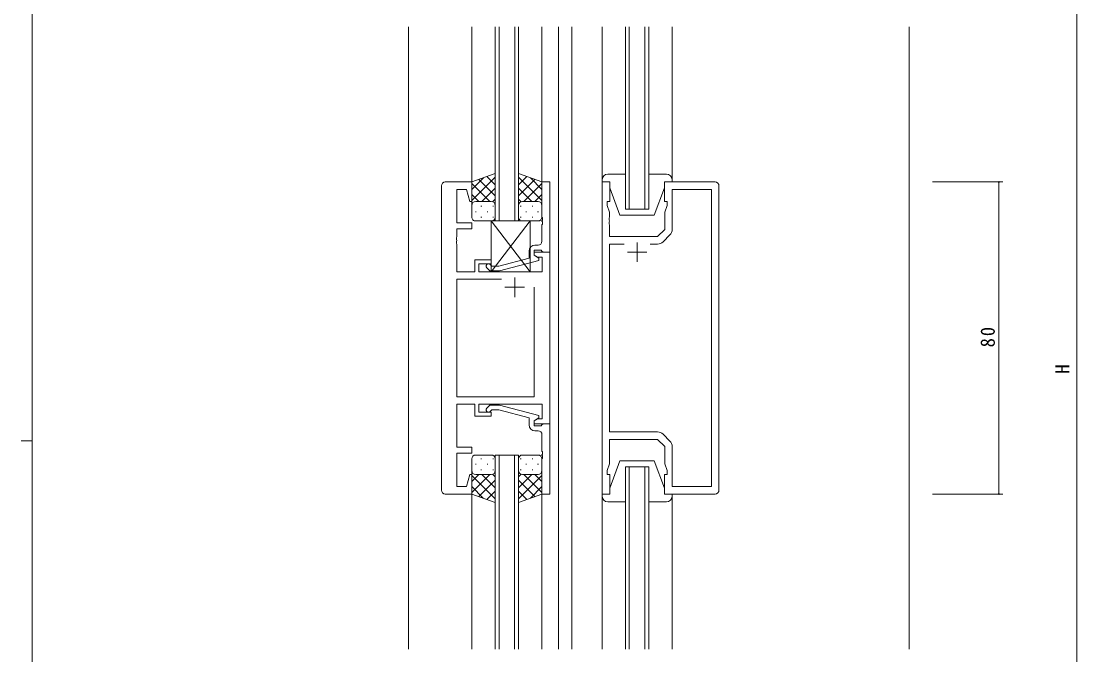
# Model space of a CAD drawing. Units: millimetres on the paper. Extents: x -420 to 373, y -297 to 267.
# Drawn here: x -420.5 to -149.7, y -53 to 109.5 of the extents above; entities that cross this region are included whole.
import ezdxf
from ezdxf.enums import TextEntityAlignment as Align

# ---------------------------------------------------------------- set-up
doc = ezdxf.new("R2010")
doc.units = ezdxf.units.MM
for name, color, linetype, lineweight in [('0-1_YKK_ZWAK', 7, 'Continuous', 9), ('0-3_YKK_12', 2, 'Continuous', 9), ('0-4_YKK_D', 6, 'Continuous', 9), ('0-6_YKK_13', 4, 'Continuous', 9), ('0-7_YKK_11', 7, 'Continuous', 9)]:
    doc.layers.add(name, color=color, linetype=linetype, lineweight=lineweight)
doc.styles.add('ＭＳ ゴシック', font='')
doc.styles.get('ＭＳ ゴシック').set_extended_font_data('MS Gothic')

msp = doc.modelspace()

# ---------------------------------------------------------------- linework, layer by layer
at = {"layer": '0-1_YKK_ZWAK'}
for p, q in [((-417.7, -260.6), (-417.7, 264.4)), ((-420.5, 1.9), (-417.7, 1.9))]:
    msp.add_line(p, q, dxfattribs=at)
at = {"layer": '0-3_YKK_12'}
for p, q in [((-321.105, 108.05), (-321.105, -51.45)), ((-304.912, 108.05), (-304.903, 67.8)), ((-298.903, 58.3), (-298.903, 108.05)), ((-297.903, 108.05), (-297.903, 58.3)), ((-293.903, 58.3), (-293.903, 108.05)), ((-292.903, 108.05), (-292.903, 58.3)), ((-286.915, 108.05), (-286.905, 67.8)), ((-282.705, 108.05), (-282.705, -51.45)), ((-279.205, 108.05), (-279.205, -51.45)), ((-271.505, 68.8), (-271.505, 108.05)), ((-265.505, 61.3), (-265.505, 108.05)), ((-264.505, 108.05), (-264.505, 61.3)), ((-260.505, 61.3), (-260.505, 108.05)), ((-259.505, 108.05), (-259.505, 61.3)), ((-253.505, 68.8), (-253.505, 108.05)), ((-192.705, 108.05), (-192.705, -51.45)), ((-259.505, 61.3), (-265.505, 61.3)), ((-298.903, 58.3), (-292.903, 58.3)), ((-287.905, 52.1), (-288.705, 52.1)), ((-287.905, 52.1), (-288.705, 52.1)), ((-287.903, 4.5), (-288.703, 4.5)), ((-298.91, -1.7), (-292.91, -1.7)), ((-298.91, -51.45), (-298.91, -1.7)), ((-297.91, -1.7), (-297.91, -51.45)), ((-293.91, -51.45), (-293.91, -1.7)), ((-292.91, -1.7), (-292.91, -51.45)), ((-265.505, -4.7), (-259.505, -4.7)), ((-265.505, -51.45), (-265.505, -4.7)), ((-264.505, -4.7), (-264.505, -51.45)), ((-260.505, -51.45), (-260.505, -4.7)), ((-259.505, -4.7), (-259.505, -51.45)), ((-304.908, -11.2), (-304.899, -51.45)), ((-286.91, -11.2), (-286.9, -51.45)), ((-271.505, -12.2), (-271.505, -51.45)), ((-253.505, -12.2), (-253.505, -51.45))]:
    msp.add_line(p, q, dxfattribs=at)
for points in [[(-284.905, 50.3), (-284.905, 68.3), (-286.905, 68.3), (-286.905, 59.258), (-286.785, 59.075), (-286.785, 58.525), (-286.905, 58.341), (-286.905, 58.258), (-286.785, 58.075), (-286.785, 57.525), (-286.905, 57.341), (-286.905, 53.1)], [(-284.905, 50.3), (-284.905, 68.3), (-286.905, 68.3), (-286.905, 59.258), (-286.785, 59.075), (-286.785, 58.525), (-286.905, 58.341), (-286.905, 58.258), (-286.785, 58.075), (-286.785, 57.525), (-286.905, 57.341), (-286.905, 53.1)], [(-301.029, 46.275), (-300.254, 45.5), (-297.808, 45.5), (-287.705, 48.207), (-287.705, 48.807), (-288.905, 49.5), (-288.905, 50.8), (-287.105, 50.8), (-286.905, 50.6), (-286.605, 50.3), (-284.905, 50.3)], [(-301.029, 46.275), (-300.253, 45.5), (-297.808, 45.5), (-287.705, 48.207), (-287.705, 48.807), (-288.905, 49.5), (-288.905, 50.8), (-287.105, 50.8), (-286.905, 50.6), (-286.605, 50.3), (-284.905, 50.3)], [(-290.205, 50.6), (-290.205, 48.779), (-297.966, 46.7), (-299.756, 46.7), (-300.181, 47.124)], [(-290.205, 50.6), (-290.205, 48.779), (-297.966, 46.7), (-299.756, 46.7), (-300.181, 47.124)], [(-301.027, 10.324), (-300.252, 11.1), (-297.806, 11.1), (-287.703, 8.392), (-287.703, 7.792), (-288.903, 7.1), (-288.903, 5.8), (-287.103, 5.8), (-286.903, 6), (-286.603, 6.3), (-284.903, 6.3)], [(-290.203, 6), (-290.203, 7.82), (-297.964, 9.9), (-299.755, 9.9), (-300.179, 9.475)], [(-284.903, 6.3), (-284.903, -11.7), (-286.903, -11.7), (-286.903, -2.659), (-286.783, -2.475), (-286.783, -1.925), (-286.903, -1.742), (-286.903, -1.659), (-286.783, -1.475), (-286.783, -0.925), (-286.903, -0.742), (-286.903, 3.5)]]:
    msp.add_lwpolyline(points, dxfattribs=at)
for centre, radius, start, end in [((-288.705, 50.6), 1.5, 90, 179.99998), ((-288.705, 50.6), 1.5, 90, 179.99998), ((-287.905, 53.1), 1, 270, 359.99998), ((-287.905, 53.1), 1, 270, 359.99998), ((-300.605, 46.7), 0.6, 44.99998, 225), ((-300.605, 46.7), 0.6, 44.99998, 225), ((-300.603, 9.9), 0.6, 134.99998, 315), ((-288.703, 6), 1.5, 180, 269.99998), ((-287.903, 3.5), 1, 0, 89.99998)]:
    msp.add_arc(centre, radius, start, end, dxfattribs=at)
at = {"layer": '0-4_YKK_D'}
for p, q in [((-149.705, 188.8), (-149.705, -147.2)), ((-186.705, 68.3), (-168.705, 68.3)), ((-169.705, 68.3), (-169.705, -11.7)), ((-186.705, -11.7), (-168.705, -11.7))]:
    msp.add_line(p, q, dxfattribs=at)
for centre, start, end in [((-169.705, 68.3), 90, 270), ((-169.705, 68.3), 270, 90), ((-169.705, -11.7), 90, 270), ((-169.705, -11.7), 270, 90)]:
    msp.add_arc(centre, 0.106, start, end, dxfattribs=at)
at = {"layer": '0-6_YKK_13'}
for p, q in [((-298.905, 70.442), (-304.905, 68.3)), ((-298.905, 62.078), (-298.905, 70.442)), ((-292.907, 70.442), (-286.907, 68.3)), ((-292.907, 62.078), (-292.907, 70.442)), ((-304.905, 63.568), (-298.905, 69.568)), ((-304.905, 66.396), (-301.944, 69.357)), ((-304.905, 68.3), (-304.905, 62.3)), ((-300.285, 63.299), (-304.905, 67.92)), ((-298.905, 64.748), (-303.101, 68.944)), ((-298.905, 67.577), (-301.017, 69.688)), ((-292.907, 67.577), (-290.795, 69.688)), ((-286.907, 63.568), (-292.907, 69.568)), ((-292.907, 64.748), (-288.711, 68.944)), ((-291.527, 63.299), (-286.907, 67.92)), ((-286.907, 66.396), (-289.868, 69.357)), ((-286.907, 68.3), (-286.907, 62.3)), ((-265.505, 70.3), (-270.005, 70.3)), ((-255.005, 70.3), (-259.505, 70.3)), ((-255.505, 66.8), (-255.505, 68.3)), ((-303.113, 63.3), (-304.905, 65.091)), ((-302.345, 63.3), (-298.905, 66.739)), ((-289.467, 63.3), (-292.907, 66.739)), ((-288.699, 63.3), (-286.907, 65.091)), ((-269.505, 66.8), (-266.905, 59.8)), ((-255.505, 66.8), (-258.105, 59.8)), ((-304.905, 59.3), (-304.905, 62.3)), ((-303.905, 63.3), (-300.305, 63.3)), ((-303.505, 63.3), (-299.905, 63.3)), ((-299.573, 63.243), (-298.905, 63.911)), ((-298.905, 62.3), (-298.905, 59.3)), ((-292.239, 63.243), (-292.907, 63.911)), ((-292.907, 62.3), (-292.907, 59.3)), ((-288.307, 63.3), (-291.907, 63.3)), ((-287.907, 63.3), (-291.507, 63.3)), ((-286.907, 59.3), (-286.907, 62.3)), ((-303.985, 60.663), (-303.785, 60.663)), ((-302.57, 62.078), (-302.37, 62.078)), ((-300.955, 60.663), (-300.755, 60.663)), ((-299.54, 62.078), (-299.34, 62.078)), ((-292.272, 62.078), (-292.472, 62.078)), ((-290.857, 60.663), (-291.057, 60.663)), ((-289.242, 62.078), (-289.442, 62.078)), ((-287.827, 60.663), (-288.027, 60.663)), ((-266.905, 59.8), (-258.105, 59.8)), ((-299.905, 58.3), (-303.905, 58.3)), ((-302.57, 59.248), (-302.37, 59.248)), ((-299.905, 58.3), (-289.905, 45.3)), ((-289.905, 58.3), (-299.905, 45.3)), ((-299.54, 59.248), (-299.34, 59.248)), ((-292.272, 59.248), (-292.472, 59.248)), ((-291.907, 58.3), (-287.907, 58.3)), ((-289.242, 59.248), (-289.442, 59.248)), ((-304.91, -2.7), (-304.91, -5.7)), ((-299.91, -1.7), (-303.91, -1.7)), ((-302.575, -2.649), (-302.375, -2.649)), ((-299.545, -2.649), (-299.345, -2.649)), ((-298.91, -5.7), (-298.91, -2.7)), ((-292.912, -5.7), (-292.912, -2.7)), ((-292.277, -2.649), (-292.477, -2.649)), ((-291.912, -1.7), (-287.912, -1.7)), ((-289.247, -2.649), (-289.447, -2.649)), ((-286.912, -2.7), (-286.912, -5.7)), ((-303.99, -4.064), (-303.79, -4.064)), ((-300.96, -4.064), (-300.76, -4.064)), ((-290.862, -4.064), (-291.062, -4.064)), ((-287.832, -4.064), (-288.032, -4.064)), ((-269.505, -10.2), (-266.905, -3.2)), ((-266.905, -3.2), (-258.105, -3.2)), ((-255.505, -10.2), (-258.105, -3.2)), ((-304.91, -11.7), (-304.91, -5.7)), ((-303.118, -6.7), (-304.91, -8.492)), ((-300.29, -6.7), (-304.91, -11.321)), ((-304.91, -6.969), (-298.91, -12.969)), ((-303.91, -6.7), (-300.31, -6.7)), ((-303.51, -6.7), (-299.91, -6.7)), ((-302.575, -5.479), (-302.375, -5.479)), ((-302.35, -6.7), (-298.91, -10.14)), ((-299.578, -6.644), (-298.91, -7.312)), ((-299.545, -5.479), (-299.345, -5.479)), ((-298.91, -5.479), (-298.91, -13.843)), ((-292.912, -5.479), (-292.912, -13.843)), ((-292.244, -6.644), (-292.912, -7.312)), ((-289.472, -6.7), (-292.912, -10.14)), ((-286.912, -6.969), (-292.912, -12.969)), ((-292.277, -5.479), (-292.477, -5.479)), ((-288.312, -6.7), (-291.912, -6.7)), ((-291.532, -6.7), (-286.912, -11.321)), ((-287.912, -6.7), (-291.512, -6.7)), ((-289.247, -5.479), (-289.447, -5.479)), ((-288.704, -6.7), (-286.912, -8.492)), ((-286.912, -11.7), (-286.912, -5.7)), ((-304.91, -9.797), (-301.949, -12.758)), ((-298.91, -8.149), (-303.106, -12.345)), ((-292.912, -8.149), (-288.716, -12.345)), ((-286.912, -9.797), (-289.873, -12.758)), ((-255.505, -10.2), (-255.505, -11.7)), ((-298.91, -13.843), (-304.91, -11.7)), ((-298.91, -10.977), (-301.022, -13.089)), ((-292.912, -10.977), (-290.8, -13.089)), ((-292.912, -13.843), (-286.912, -11.7)), ((-265.505, -13.7), (-270.005, -13.7)), ((-255.005, -13.7), (-259.505, -13.7))]:
    msp.add_line(p, q, dxfattribs=at)
for points in [[(-271.505, 68.8), (-271.505, 68.3), (-269.505, 68.3), (-269.505, 66.8)], [(-255.505, 68.3), (-253.505, 68.3), (-253.505, 68.8)], [(-271.505, -12.2), (-271.505, -11.7), (-269.505, -11.7), (-269.505, -10.2)], [(-255.505, -11.7), (-253.505, -11.7), (-253.505, -12.2)]]:
    msp.add_lwpolyline(points, dxfattribs=at)
msp.add_lwpolyline([(-289.905, 58.3), (-299.905, 58.3), (-299.905, 45.3), (-289.905, 45.3)], close=True, dxfattribs=at)
for centre, radius, start, end in [((-270.005, 68.8), 1.5, 90, 180), ((-255.005, 68.8), 1.5, 0, 90), ((-303.905, 62.3), 1, 89.99998, 179.99998), ((-303.905, 62.3), 1, 89.99998, 179.99998), ((-299.905, 62.3), 1, 359.99998, 89.99998), ((-299.905, 62.3), 1, 359.99998, 89.99998), ((-291.907, 62.3), 1, 89.99998, 179.99998), ((-291.907, 62.3), 1, 89.99998, 179.99998), ((-287.907, 62.3), 1, 359.99998, 89.99998), ((-287.907, 62.3), 1, 359.99998, 89.99998), ((-303.905, 59.3), 1, 179.99998, 269.99998), ((-299.905, 59.3), 1, 269.99998, 359.99998), ((-291.907, 59.3), 1, 179.99998, 269.99998), ((-287.907, 59.3), 1, 269.99998, 359.99998), ((-303.91, -2.7), 1, 90, 180), ((-299.91, -2.7), 1, 0, 90), ((-291.912, -2.7), 1, 90, 180), ((-287.912, -2.7), 1, 0, 90), ((-303.91, -5.7), 1, 180, 270), ((-303.91, -5.7), 1, 180, 270), ((-299.91, -5.7), 1, 270, 0), ((-299.91, -5.7), 1, 270, 0), ((-291.912, -5.7), 1, 180, 270), ((-291.912, -5.7), 1, 180, 270), ((-287.912, -5.7), 1, 270, 0), ((-287.912, -5.7), 1, 270, 0), ((-270.005, -12.2), 1.5, 180, 270), ((-255.005, -12.2), 1.5, 270, 0)]:
    msp.add_arc(centre, radius, start, end, dxfattribs=at)
at = {"layer": '0-7_YKK_11'}
for p, q in [((-312.703, -10.7), (-312.703, 67.3)), ((-241.505, 67.3), (-241.505, -10.7)), ((-254.091, 54.714), (-255.849, 52.955)), ((-287.905, 52.1), (-288.705, 52.1)), ((-265.855, 52.37), (-269.575, 52.37)), ((-262.505, 52.8), (-262.505, 47.8)), ((-257.263, 52.37), (-259.154, 52.37)), ((-265.005, 50.3), (-260.005, 50.3)), ((-293.903, 43.8), (-293.903, 38.8)), ((-296.403, 41.3), (-291.403, 41.3)), ((-288.903, 41.3), (-288.903, 13.23)), ((-287.903, 4.5), (-288.703, 4.5)), ((-255.849, 3.644), (-254.091, 1.885))]:
    msp.add_line(p, q, dxfattribs=at)
for points in [[(-311.703, 68.3), (-304.903, 68.3), (-304.903, 63.337), (-305.425, 63.268), (-306.256, 66.37), (-308.703, 66.37), (-308.703, 57.8), (-304.903, 57.8), (-304.903, 56.3), (-308.703, 56.3), (-308.703, 54.258), (-308.823, 54.075), (-308.823, 53.525), (-308.703, 53.341), (-308.703, 53.258), (-308.823, 53.075), (-308.823, 52.525), (-308.703, 52.341), (-308.703, 45.3), (-304.103, 45.3), (-304.103, 48.3), (-299.903, 48.3), (-299.903, 47.3), (-303.103, 47.3), (-303.103, 45.3), (-286.833, 45.3), (-286.833, 49), (-288.037, 49), (-288.903, 49.5), (-288.903, 50.3), (-284.903, 50.3), (-284.903, 6.3), (-288.903, 6.3), (-288.903, 7.1), (-288.037, 7.6), (-286.833, 7.6), (-286.833, 11.3), (-303.103, 11.3), (-303.103, 9.3), (-299.903, 9.3)], [(-284.905, 50.3), (-284.905, 68.3), (-286.905, 68.3), (-286.905, 59.258), (-286.785, 59.075), (-286.785, 58.525), (-286.905, 58.341), (-286.905, 58.258), (-286.785, 58.075), (-286.785, 57.525), (-286.905, 57.341), (-286.905, 53.1)], [(-271.505, -11.7), (-271.505, 68.3), (-269.505, 68.3), (-269.505, 63.3), (-270.205, 63.3), (-270.205, 62.3), (-269.575, 60.569), (-269.575, 59.258), (-269.695, 59.075), (-269.695, 58.525), (-269.575, 58.341), (-269.575, 58.258), (-269.695, 58.075), (-269.695, 57.525), (-269.575, 57.341), (-269.575, 54.3), (-257.234, 54.3), (-255.435, 56.099), (-255.435, 60.569), (-254.805, 62.3), (-254.805, 63.3), (-255.505, 63.3), (-255.505, 68.3), (-242.505, 68.3)], [(-253.505, 0.471), (-253.505, -9.77), (-243.435, -9.77), (-243.435, 66.37), (-253.505, 66.37), (-253.505, 56.128)], [(-265.855, 52.37), (-269.575, 52.37), (-269.575, 4.23), (-257.263, 4.23)], [(-301.029, 46.275), (-300.254, 45.5), (-297.808, 45.5), (-287.705, 48.207), (-287.705, 48.807), (-288.905, 49.5), (-288.905, 50.8), (-287.105, 50.8), (-286.905, 50.6), (-286.605, 50.3), (-284.905, 50.3)], [(-290.205, 50.6), (-290.205, 48.779), (-297.966, 46.7), (-299.757, 46.7), (-300.181, 47.124)], [(-288.903, 41.3), (-288.903, 13.23), (-308.703, 13.23), (-308.703, 43.37), (-297.254, 43.37)], [(-299.903, 9.3), (-299.903, 8.3), (-304.103, 8.3), (-304.103, 11.3), (-308.703, 11.3), (-308.703, 0.3), (-304.903, 0.3), (-304.903, -1.2), (-308.703, -1.2), (-308.703, -9.77), (-306.256, -9.77), (-305.425, -6.669), (-304.903, -6.737), (-304.903, -11.7), (-311.703, -11.7)], [(-301.028, 10.324), (-300.252, 11.1), (-297.807, 11.1), (-287.703, 8.392), (-287.703, 7.792), (-288.903, 7.1), (-288.903, 5.8), (-287.103, 5.8), (-286.903, 6), (-286.603, 6.3), (-284.903, 6.3)], [(-290.203, 6), (-290.203, 7.82), (-297.965, 9.9), (-299.755, 9.9), (-300.179, 9.475)], [(-284.903, 6.3), (-284.903, -11.7), (-286.903, -11.7), (-286.903, -2.659), (-286.783, -2.475), (-286.783, -1.925), (-286.903, -1.742), (-286.903, -1.659), (-286.783, -1.475), (-286.783, -0.925), (-286.903, -0.742), (-286.903, 3.5)], [(-242.505, -11.7), (-255.505, -11.7), (-255.505, -6.7), (-254.805, -6.7), (-254.805, -5.7), (-255.435, -3.97), (-255.435, 0.5), (-257.234, 2.3), (-269.575, 2.3), (-269.575, -3.97), (-270.205, -5.7), (-270.205, -6.7), (-269.505, -6.7), (-269.505, -11.7), (-271.505, -11.7)]]:
    msp.add_lwpolyline(points, dxfattribs=at)
for centre, radius, start, end in [((-311.703, 67.3), 1, 90, 179.99998), ((-242.505, 67.3), 1, 0, 89.99998), ((-255.505, 56.128), 2, 315, 0), ((-288.705, 50.6), 1.5, 90, 179.99998), ((-287.905, 53.1), 1, 270, 359.99998), ((-257.263, 54.37), 2, 269.99998, 314.99998), ((-300.605, 46.7), 0.6, 44.99998, 225), ((-300.603, 9.9), 0.6, 134.99998, 315), ((-288.703, 6), 1.5, 180, 269.99998), ((-287.903, 3.5), 1, 0, 89.99998), ((-257.263, 2.23), 2, 45, 90), ((-255.505, 0.471), 2, 359.99998, 44.99998), ((-311.703, -10.7), 1, 180, 269.99998), ((-242.505, -10.7), 1, 270, 359.99998)]:
    msp.add_arc(centre, radius, start, end, dxfattribs=at)

# ---------------------------------------------------------------- texts
at = {"layer": '0-4_YKK_D', "color": 3, "style": 'ＭＳ ゴシック'}
msp.add_text('H', height=3.666, rotation=90, dxfattribs=at).set_placement((-150.505, 19.075), align=Align.BOTTOM_LEFT)
at = {"layer": '0-4_YKK_D', "color": 3, "insert": (-170.705, 25.9), "char_height": 3.666, "attachment_point": 7, "rotation": 90, "style": 'ＭＳ ゴシック'}
msp.add_mtext('\\T1.21;\\W0.95;80', dxfattribs=at)

doc.saveas('drawing.dxf')
